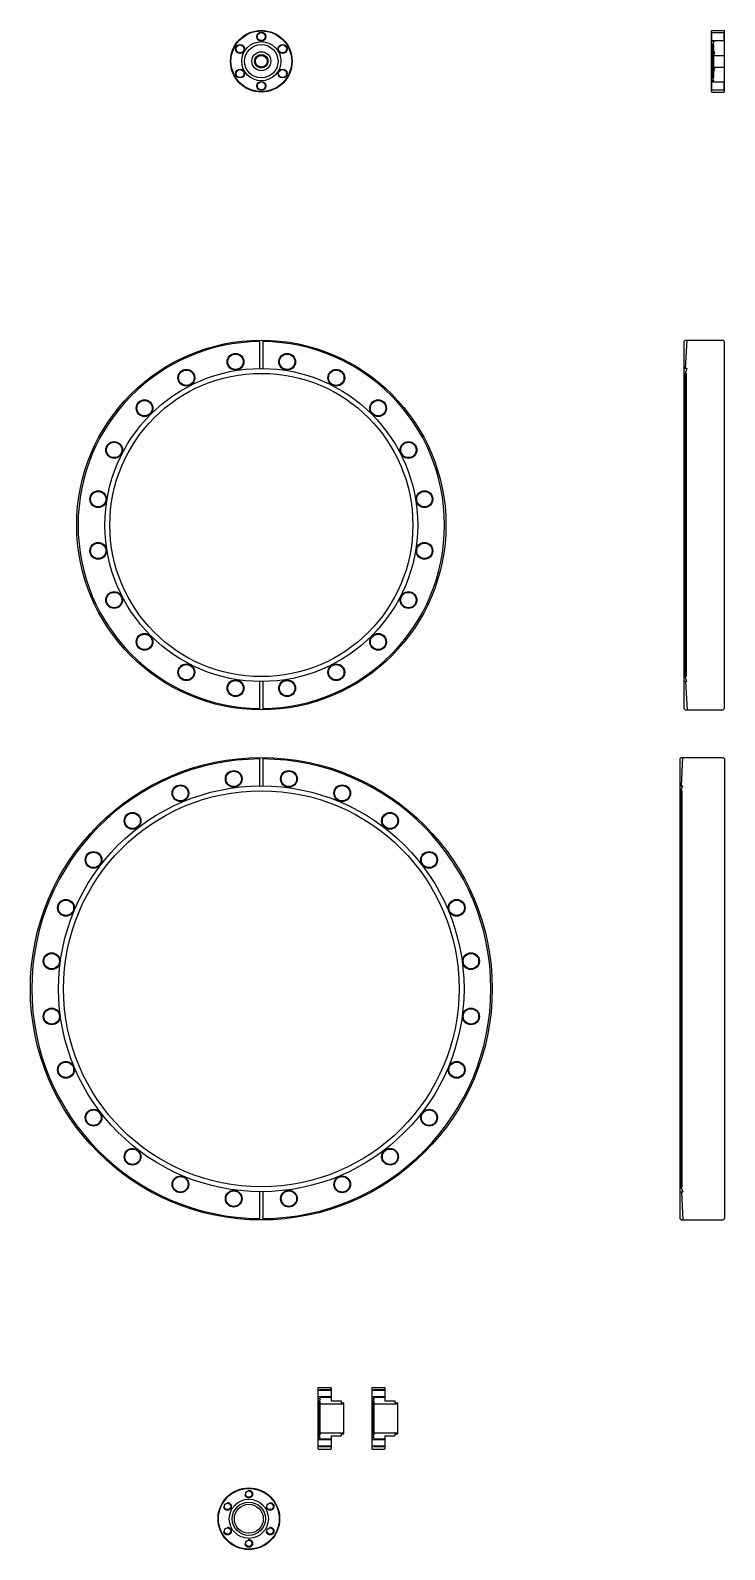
# Model space of a CAD drawing. Header units: inches. Extents: x -25 to 257, y -83 to 99.
# Drawn here: x 3.94 to 18.92, y -41.7 to -8.94 of the extents above; entities that cross this region are included whole.
import ezdxf

# ---------------------------------------------------------------- set-up
doc = ezdxf.new("R2010")
doc.units = ezdxf.units.IN
doc.header["$MEASUREMENT"] = 0
doc.linetypes.add('HIDDEN', pattern=[0.375, 0.25, -0.125])
doc.layers.add('DEFAULT_2', color=8, linetype='HIDDEN')

msp = doc.modelspace()

# ---------------------------------------------------------------- linework, layer by layer
at = {"color": 7, "linetype": 'Continuous'}
for p, q in [((18.63564, -8.95054), (18.64564, -8.94054)), ((18.63564, -10.26054), (18.63564, -8.95054)), ((18.63564, -8.97854), (18.64564, -8.98854)), ((18.63564, -9.17054), (18.64564, -9.16054)), ((18.64564, -8.94054), (18.91064, -8.94054)), ((18.64564, -9.16054), (18.64564, -8.98854)), ((18.64564, -8.98854), (18.91064, -8.98854)), ((18.64564, -9.16054), (18.91064, -9.16054)), ((18.91064, -8.94054), (18.92064, -8.95054)), ((18.91064, -8.98854), (18.92064, -8.97854)), ((18.91064, -9.16054), (18.91064, -8.98854)), ((18.91064, -9.16054), (18.92064, -9.17054)), ((18.92064, -10.26054), (18.92064, -8.95054)), ((18.6842, -9.18354), (18.63564, -9.18354)), ((18.6842, -9.18354), (18.66164, -9.24554)), ((18.66164, -9.24554), (18.66164, -9.96554)), ((18.68564, -9.24554), (18.66164, -9.24554)), ((18.68564, -9.96554), (18.68564, -9.24554)), ((18.68564, -9.47954), (18.92064, -9.47954)), ((18.68564, -9.73154), (18.92064, -9.73154)), ((18.6842, -10.02754), (18.63564, -10.02754)), ((18.63564, -10.04054), (18.64564, -10.05054)), ((18.64564, -10.05054), (18.91064, -10.05054)), ((18.64564, -10.22254), (18.64564, -10.05054)), ((18.68564, -9.96554), (18.66164, -9.96554)), ((18.6842, -10.02754), (18.66164, -9.96554)), ((18.91064, -10.05054), (18.92064, -10.04054)), ((18.91064, -10.22254), (18.91064, -10.05054)), ((18.63564, -10.23254), (18.64564, -10.22254)), ((18.63564, -10.26054), (18.64564, -10.27054)), ((18.64564, -10.22254), (18.91064, -10.22254)), ((18.64564, -10.27054), (18.91064, -10.27054)), ((18.91064, -10.22254), (18.92064, -10.23254)), ((18.91064, -10.27054), (18.92064, -10.26054)), ((8.88939, -16.23068), (8.88939, -15.62066)), ((8.95189, -15.62066), (8.95189, -16.23068)), ((18.07064, -15.62066), (18.04064, -15.65066)), ((18.04064, -15.65066), (18.04064, -23.56041)), ((18.07064, -15.62066), (18.11065, -15.62066)), ((18.07869, -16.23054), (18.11065, -15.62054)), ((18.11065, -15.62054), (18.89064, -15.62054)), ((18.89064, -15.62054), (18.92064, -15.65054)), ((18.92064, -23.56054), (18.92064, -15.65054)), ((18.07868, -16.23068), (18.04064, -16.23068)), ((18.10485, -16.23054), (18.06664, -16.33554)), ((18.09064, -16.33554), (18.06664, -16.33554)), ((18.06664, -16.33554), (18.06664, -22.87554)), ((18.10485, -16.23054), (18.07869, -16.23054)), ((18.09064, -16.33554), (18.09064, -22.87554)), ((18.10485, -22.98054), (18.06664, -22.87554)), ((18.09064, -22.87554), (18.06664, -22.87554)), ((8.88939, -23.59041), (8.88939, -22.98039)), ((8.95189, -22.98039), (8.95189, -23.59041)), ((18.07868, -22.98039), (18.04064, -22.98039)), ((18.07869, -22.98054), (18.11065, -23.59054)), ((18.10485, -22.98054), (18.07869, -22.98054)), ((18.04064, -23.56041), (18.07064, -23.59041)), ((18.89064, -23.59054), (18.92064, -23.56054)), ((18.07064, -23.59041), (18.11065, -23.59041)), ((18.11065, -23.59054), (18.89064, -23.59054)), ((8.88939, -25.23065), (8.88939, -24.62063)), ((8.95189, -24.62063), (8.95189, -25.23065)), ((8.88939, -34.59044), (8.88939, -33.98042)), ((8.95189, -33.98042), (8.95189, -34.59044)), ((10.14289, -38.21256), (10.15289, -38.20256)), ((10.14289, -38.21256), (10.14289, -39.52256)), ((10.42789, -38.26856), (10.14289, -38.26856)), ((10.15289, -38.20256), (10.41789, -38.20256)), ((10.41789, -38.20256), (10.42789, -38.21256)), ((10.42789, -38.21256), (10.42789, -38.49356)), ((11.30493, -38.21256), (11.31493, -38.20256)), ((11.30493, -38.21256), (11.30493, -39.52256)), ((11.58993, -38.26856), (11.30493, -38.26856)), ((11.31493, -38.20256), (11.57993, -38.20256)), ((11.57993, -38.20256), (11.58993, -38.21256)), ((11.58993, -38.21256), (11.58993, -38.49356)), ((10.42789, -38.40456), (10.14289, -38.40456)), ((10.19145, -38.44556), (10.14289, -38.44556)), ((10.19145, -38.44556), (10.16889, -38.50756)), ((10.16889, -38.50756), (10.16889, -39.22756)), ((10.19289, -38.50756), (10.16889, -38.50756)), ((10.19289, -39.22756), (10.19289, -38.50756)), ((10.19289, -38.55506), (10.70289, -38.55506)), ((10.42789, -38.49356), (10.64289, -38.49356)), ((10.64289, -38.49356), (10.64289, -38.53256)), ((10.64289, -38.53256), (10.70289, -38.53256)), ((10.70289, -39.20256), (10.70289, -38.53256)), ((11.58993, -38.40456), (11.30493, -38.40456)), ((11.35349, -38.44556), (11.30493, -38.44556)), ((11.35349, -38.44556), (11.33093, -38.50756)), ((11.33093, -38.50756), (11.33093, -39.22756)), ((11.35493, -38.50756), (11.33093, -38.50756)), ((11.35493, -39.22756), (11.35493, -38.50756)), ((11.35493, -38.55506), (11.86493, -38.55506)), ((11.58993, -38.49356), (11.80493, -38.49356)), ((11.80493, -38.49356), (11.80493, -38.53256)), ((11.80493, -38.53256), (11.86493, -38.53256)), ((11.86493, -39.20256), (11.86493, -38.53256)), ((10.19145, -39.28956), (10.14289, -39.28956)), ((10.19289, -39.22756), (10.16889, -39.22756)), ((10.19145, -39.28956), (10.16889, -39.22756)), ((10.19289, -39.18006), (10.70289, -39.18006)), ((10.42789, -39.24156), (10.64289, -39.24156)), ((10.42789, -39.24156), (10.42789, -39.52256)), ((10.64289, -39.20256), (10.70289, -39.20256)), ((10.64289, -39.20256), (10.64289, -39.24156)), ((11.35349, -39.28956), (11.30493, -39.28956)), ((11.35493, -39.22756), (11.33093, -39.22756)), ((11.35349, -39.28956), (11.33093, -39.22756)), ((11.35493, -39.18006), (11.86493, -39.18006)), ((11.58993, -39.24156), (11.80493, -39.24156)), ((11.58993, -39.24156), (11.58993, -39.52256)), ((11.80493, -39.20256), (11.86493, -39.20256)), ((11.80493, -39.20256), (11.80493, -39.24156)), ((10.42789, -39.33056), (10.14289, -39.33056)), ((10.42789, -39.46656), (10.14289, -39.46656)), ((10.14289, -39.52256), (10.15289, -39.53256)), ((10.15289, -39.53256), (10.41789, -39.53256)), ((10.41789, -39.53256), (10.42789, -39.52256)), ((11.58993, -39.33056), (11.30493, -39.33056)), ((11.58993, -39.46656), (11.30493, -39.46656)), ((11.30493, -39.52256), (11.31493, -39.53256)), ((11.31493, -39.53256), (11.57993, -39.53256)), ((11.57993, -39.53256), (11.58993, -39.52256))]:
    msp.add_line(p, q, dxfattribs=at)
at = {"color": 2, "linetype": 'Continuous'}
for p, q in [((18.63564, -8.95213), (18.64723, -8.94054)), ((18.69156, -9.75506), (18.71508, -9.73154))]:
    msp.add_line(p, q, dxfattribs=at)
for p, q in [((17.98066, -24.62065), (17.95067, -24.65064)), ((17.95067, -24.65064), (17.95067, -34.56044)), ((17.95067, -24.65064), (17.95067, -25.33554)), ((17.98066, -24.62065), (18.89066, -24.62065)), ((17.98867, -25.23064), (18.02066, -24.62065)), ((18.89066, -24.62065), (18.92064, -24.65064)), ((18.92064, -24.65064), (18.92064, -34.56044)), ((17.95067, -25.23064), (18.01487, -25.23064)), ((17.97667, -25.33554), (18.01487, -25.23064)), ((17.97667, -25.33554), (18.00067, -25.33554)), ((17.97667, -25.33554), (17.97667, -33.87554)), ((18.00067, -33.87554), (18.00067, -25.33554)), ((17.95067, -33.98044), (18.01487, -33.98044)), ((17.97667, -33.87554), (18.00067, -33.87554)), ((17.97667, -33.87554), (18.01487, -33.98044)), ((17.98867, -33.98044), (18.02066, -34.59042)), ((17.98066, -34.59042), (17.95067, -34.56044)), ((17.98066, -34.59042), (18.89066, -34.59042)), ((18.89066, -34.59042), (18.92064, -34.56044))]:
    msp.add_line(p, q)
at = {"color": 7, "linetype": 'Continuous'}
for centre, radius in [((8.92064, -9.60554), 0.665), ((8.92064, -9.60554), 0.655), ((8.92064, -9.07454), 0.096), ((8.92064, -9.07454), 0.086), ((8.46078, -9.34004), 0.096), ((8.46078, -9.34004), 0.086), ((8.92064, -9.60554), 0.422), ((8.92064, -9.60554), 0.36), ((8.92064, -9.60554), 0.20501), ((8.92064, -9.60554), 0.14699), ((8.92064, -9.60554), 0.126), ((9.3805, -9.34004), 0.096), ((9.3805, -9.34004), 0.086), ((8.46078, -9.87104), 0.096), ((8.46078, -9.87104), 0.086), ((9.3805, -9.87104), 0.096), ((9.3805, -9.87104), 0.086), ((8.92064, -10.13654), 0.096), ((8.92064, -10.13654), 0.086), ((8.92064, -19.60554), 3.985), ((8.3631, -16.08541), 0.181), ((8.3631, -16.08541), 0.166), ((9.47817, -16.08541), 0.181), ((9.47817, -16.08541), 0.166), ((8.92064, -19.60554), 3.375), ((8.92064, -19.60554), 3.27), ((7.30261, -16.42999), 0.181), ((7.30261, -16.42999), 0.166), ((10.53866, -16.42999), 0.181), ((10.53866, -16.42999), 0.166), ((6.40051, -17.08541), 0.181), ((6.40051, -17.08541), 0.166), ((11.44077, -17.08541), 0.181), ((11.44077, -17.08541), 0.166), ((5.74509, -17.98751), 0.181), ((5.74509, -17.98751), 0.166), ((12.09618, -17.98751), 0.181), ((12.09618, -17.98751), 0.166), ((5.40052, -19.048), 0.181), ((5.40052, -19.048), 0.166), ((12.44076, -19.048), 0.181), ((12.44076, -19.048), 0.166), ((5.40052, -20.16307), 0.181), ((12.44076, -20.16307), 0.181), ((5.40052, -20.16307), 0.166), ((12.44076, -20.16307), 0.166), ((5.74509, -21.22356), 0.181), ((5.74509, -21.22356), 0.166), ((12.09618, -21.22356), 0.181), ((12.09618, -21.22356), 0.166), ((6.40051, -22.12566), 0.181), ((11.44077, -22.12566), 0.181), ((6.40051, -22.12566), 0.166), ((11.44077, -22.12566), 0.166), ((7.30261, -22.78108), 0.181), ((10.53866, -22.78108), 0.181), ((7.30261, -22.78108), 0.166), ((10.53866, -22.78108), 0.166), ((8.3631, -23.12566), 0.181), ((8.3631, -23.12566), 0.166), ((9.47817, -23.12566), 0.181), ((9.47817, -23.12566), 0.166), ((8.92064, -29.60554), 4.985), ((7.17407, -25.38895), 0.181), ((7.17407, -25.38895), 0.166), ((8.32492, -25.08058), 0.181), ((8.32492, -25.08058), 0.166), ((9.51636, -25.08058), 0.181), ((9.51636, -25.08058), 0.166), ((10.6672, -25.38895), 0.181), ((10.6672, -25.38895), 0.166), ((8.92064, -29.60554), 4.375), ((8.92064, -29.60554), 4.27), ((6.14225, -25.98467), 0.181), ((6.14225, -25.98467), 0.166), ((11.69902, -25.98467), 0.181), ((11.69902, -25.98467), 0.166), ((5.29977, -26.82715), 0.181), ((5.29977, -26.82715), 0.166), ((12.5415, -26.82715), 0.181), ((12.5415, -26.82715), 0.166), ((4.70405, -27.85897), 0.181), ((4.70405, -27.85897), 0.166), ((13.13722, -27.85897), 0.181), ((13.13722, -27.85897), 0.166), ((4.39568, -29.00981), 0.181), ((4.39568, -29.00981), 0.166), ((13.44559, -29.00981), 0.181), ((13.44559, -29.00981), 0.166), ((4.39568, -30.20126), 0.181), ((4.39568, -30.20126), 0.166), ((13.44559, -30.20126), 0.181), ((13.44559, -30.20126), 0.166), ((4.70405, -31.3521), 0.181), ((4.70405, -31.3521), 0.166), ((13.13722, -31.3521), 0.181), ((13.13722, -31.3521), 0.166), ((5.29977, -32.38392), 0.181), ((5.29977, -32.38392), 0.166), ((12.5415, -32.38392), 0.181), ((12.5415, -32.38392), 0.166), ((6.14225, -33.2264), 0.181), ((6.14225, -33.2264), 0.166), ((11.69902, -33.2264), 0.181), ((11.69902, -33.2264), 0.166), ((7.17407, -33.82212), 0.181), ((7.17407, -33.82212), 0.166), ((10.6672, -33.82212), 0.181), ((10.6672, -33.82212), 0.166), ((8.32492, -34.13049), 0.181), ((8.32492, -34.13049), 0.166), ((9.51636, -34.13049), 0.181), ((9.51636, -34.13049), 0.166), ((8.65115, -41.03306), 0.665), ((8.65115, -41.03306), 0.655), ((8.65115, -41.03306), 0.422), ((8.65115, -40.50206), 0.068), ((8.19129, -40.76756), 0.068), ((8.65115, -41.03306), 0.36), ((8.65115, -41.03306), 0.3125), ((9.11101, -40.76756), 0.068), ((8.19129, -41.29856), 0.068), ((9.11101, -41.29856), 0.068), ((8.65115, -41.56406), 0.068)]:
    msp.add_circle(centre, radius, dxfattribs=at)
for centre, radius, start, end in [((18.67799, -9.42954), 0.03, 284.772968, 75.227032), ((18.67799, -9.78154), 0.03, 284.772968, 75.227032), ((8.92064, -19.60554), 3.955, 90.452721, 269.547279), ((8.92064, -19.60554), 3.955, 270.452721, 89.547279), ((8.92064, -29.60554), 4.955, 90.361353, 269.638647), ((8.92064, -29.60554), 4.955, 270.361353, 89.638647)]:
    msp.add_arc(centre, radius, start, end, dxfattribs=at)
at = {"layer": 'DEFAULT_2', "color": 8, "linetype": 'HIDDEN'}
for p, q in [((10.42789, -38.25456), (10.14289, -38.25456)), ((11.58993, -38.25456), (11.30493, -38.25456)), ((10.42789, -38.41856), (10.14289, -38.41856)), ((11.58993, -38.41856), (11.30493, -38.41856)), ((10.42789, -39.31656), (10.14289, -39.31656)), ((10.42789, -39.48056), (10.14289, -39.48056)), ((11.58993, -39.31656), (11.30493, -39.31656)), ((11.58993, -39.48056), (11.30493, -39.48056))]:
    msp.add_line(p, q, dxfattribs=at)
for centre in [(8.65115, -40.50206), (8.19129, -40.76756), (9.11101, -40.76756), (8.19129, -41.29856), (9.11101, -41.29856), (8.65115, -41.56406)]:
    msp.add_circle(centre, 0.082, dxfattribs=at)

doc.saveas('drawing.dxf')
